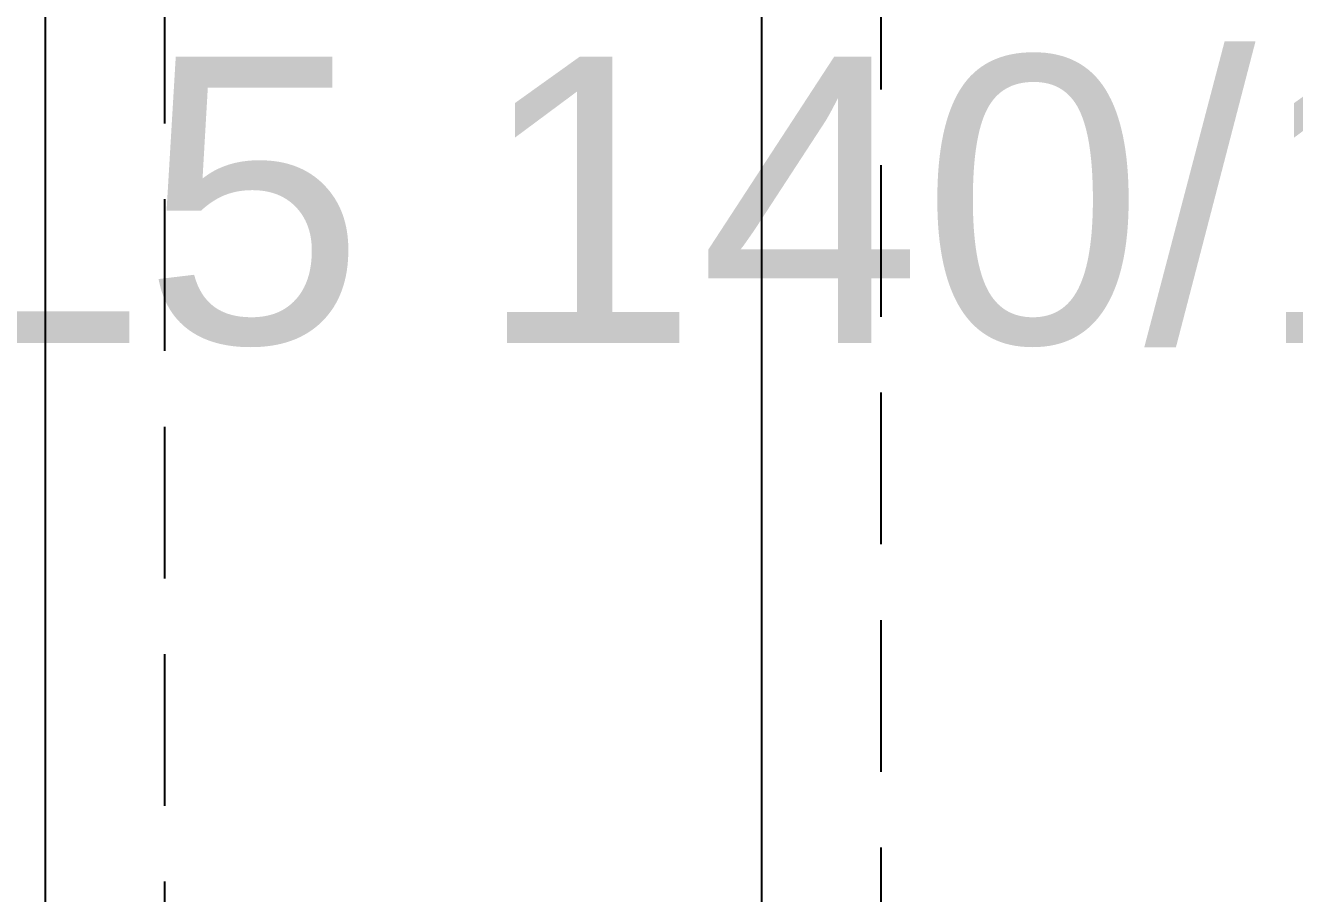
# Model space of a CAD drawing. Header units: inches. Extents: x 21 to 38546, y 13 to 15001.
# Drawn here: x 4515.9 to 4569.1, y 924.2 to 960.5 of the extents above; entities that cross this region are included whole.
import ezdxf
from ezdxf.enums import TextEntityAlignment as Align

# ---------------------------------------------------------------- set-up
doc = ezdxf.new("R2010")
doc.units = ezdxf.units.IN
doc.header["$MEASUREMENT"] = 0
doc.linetypes.add('HIDDEN', pattern=[9.525, 6.35, -3.175])
for name, color, linetype, lineweight in [('Z_MİM_-KM-GLAZ', 8, 'Continuous', 25), ('Z_MİM_-KM-GLAZ-IDEN', 8, 'Continuous', 25), ('Z_MİM_-KM-STRS', 8, 'Continuous', 25), ('Z_MİM_-KM-STRS-HID', 8, 'HIDDEN', 25)]:
    doc.layers.add(name, color=color, linetype=linetype, lineweight=lineweight)
doc.styles.add('STYLE1', font='arial.ttf', dxfattribs={"height": 1})

# ---------------------------------------------------------------- blocks, each defined once
blk = doc.blocks.new('-KM-AL5 140_164')
at = {"layer": 'Z_MİM_-KM-GLAZ-IDEN', "color": 7, "linetype": 'Continuous', "ltscale": 2, "style": 'STYLE1'}
blk.add_text('AL5 140/1200', height=12, dxfattribs=at).set_placement((85.214, -50.325), align=Align.CENTER)

msp = doc.modelspace()

# ---------------------------------------------------------------- linework, layer by layer
at = {"layer": 'Z_MİM_-KM-STRS'}
for points in [[(5466.757, 982.083), (5466.757, 637.083), (4516.757, 637.083), (4516.757, 982.083)], [(5436.757, 982.083), (5436.757, 667.083), (4546.757, 667.083), (4546.757, 982.083)]]:
    msp.add_lwpolyline(points, dxfattribs=at)
at = {"layer": 'Z_MİM_-KM-STRS-HID'}
for points in [[(5461.757, 982.083), (5461.757, 642.083), (4521.757, 642.083), (4521.757, 982.083)], [(5431.757, 982.083), (5431.757, 672.083), (4551.757, 672.083), (4551.757, 982.083)]]:
    msp.add_lwpolyline(points, dxfattribs=at)

# ---------------------------------------------------------------- next in the draw order: block references
at = {"layer": 'Z_MİM_-KM-GLAZ'}
msp.add_blockref('-KM-AL5 140_164', (4467.307, 997.533), dxfattribs=at)

doc.saveas('drawing.dxf')
